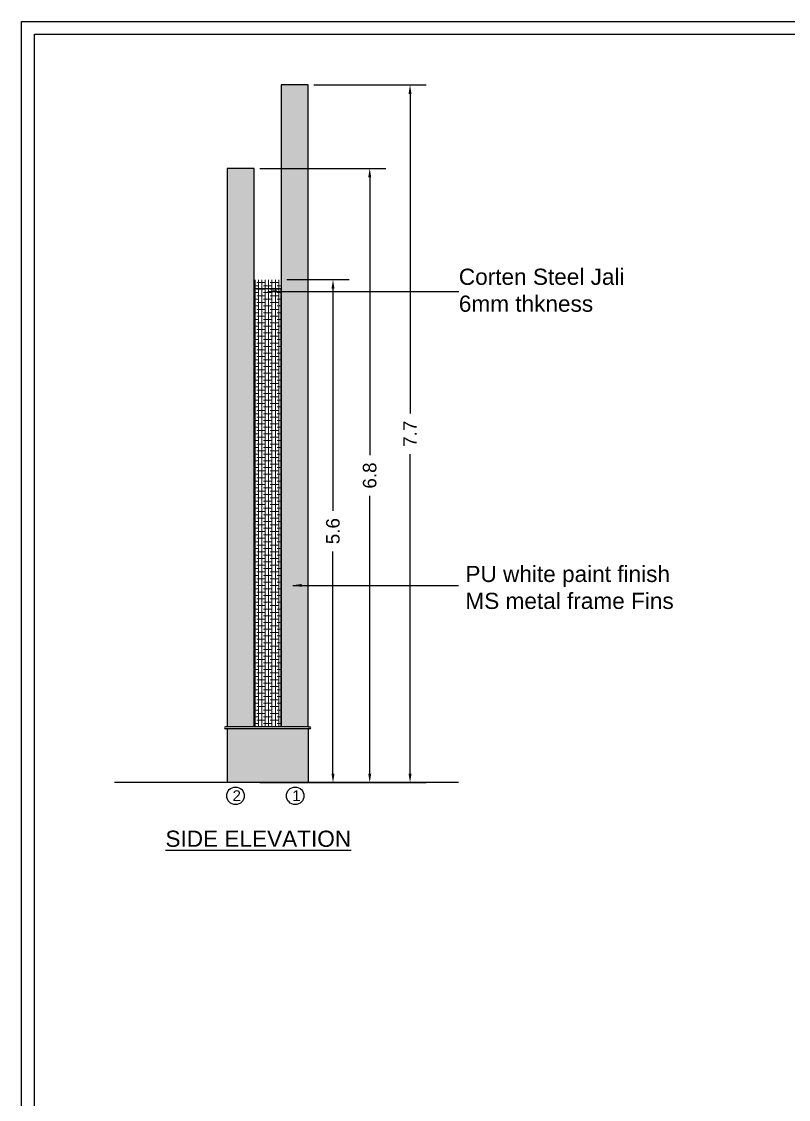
# Model space of a CAD drawing. Header units: metres. Extents: x 6 to 601, y -20 to 118.
# Drawn here: x 79.65 to 88.19, y 11.42 to 23.43 of the extents above; entities that cross this region are included whole.
import ezdxf

# ---------------------------------------------------------------- set-up
doc = ezdxf.new("R2010")
doc.units = ezdxf.units.M
doc.header["$MEASUREMENT"] = 0
doc.linetypes.add('HIDDEN', pattern=[0.375, 0.25, -0.125])
for name, color, linetype in [('DEFPOINT', 7, 'Continuous'), ('PEDESTAL', 240, 'HIDDEN'), ('ProfileEdges', 7, 'Continuous')]:
    doc.layers.add(name, color=color, linetype=linetype)
doc.styles.add('AR', font='arial.ttf')
doc.styles.get("Standard").update_dxf_attribs({"font": 'arial.ttf'})
doc.dimstyles.get("Standard").update_dxf_attribs({"dimtxt": 0.18, "dimasz": 0.18, "dimexe": 0.18, "dimexo": 0.0625, "dimgap": 0.09, "dimtad": 0, "dimdec": 4, "dimzin": 0, "dimdsep": 46, "dimtxsty": 'Standard', "dimcen": 0.09, "dimadec": 0, "dimazin": 0, "dimtfac": 1, "dimtdec": 4, "dimtofl": 0, "dimtmove": 0, "dimatfit": 3, "dimfxl": 1, "dimtolj": 1, "dimtzin": 0, "dimarcsym": 0})

# ---------------------------------------------------------------- blocks, each defined once
blk = doc.blocks.new('*D170')
at = {"color": 0, "lineweight": -2, "transparency": 16777216}
for p, q in [((82.90647080906422, 22.72099819303187), (84.15858012822319, 22.72099819303187)), ((83.97858012822319, 22.62099819303187), (83.97858012822319, 19.06136881041794)), ((83.97858012822319, 15.04987721770851), (83.97858012822319, 18.60950660032244)), ((82.90647080906422, 14.94987721770851), (84.15858012822319, 14.94987721770851))]:
    blk.add_line(p, q, dxfattribs=at)
at = {"color": 0, "transparency": 16777216}
for points in [[(83.96191346155652, 22.62099819303187), (83.99524679488985, 22.62099819303187), (83.97858012822319, 22.72099819303187)], [(83.96191346155652, 15.04987721770851), (83.99524679488985, 15.04987721770851), (83.97858012822319, 14.94987721770851)]]:
    blk.add_solid(points, dxfattribs=at)
at = {"layer": 'Defpoints', "color": 0, "transparency": 16777216}
for p in [(82.84397080906422, 22.72099819303187), (82.84397080906422, 14.94987721770851), (83.97858012822319, 14.94987721770851)]:
    blk.add_point(p, dxfattribs=at)
at = {"color": 0, "transparency": 16777216, "insert": (83.97858012822317, 18.83543770537016), "char_height": 0.15, "attachment_point": 5, "rotation": 90}
blk.add_mtext('\\A1;7.7', dxfattribs=at)
blk = doc.blocks.new('*D171')
at = {"color": 0, "lineweight": -2, "transparency": 16777216}
for p, q in [((82.30646542699253, 21.78994352076918), (83.70958503092736, 21.78994352076918)), ((83.52958503092735, 21.68994352076918), (83.52958503092735, 18.59701814550078)), ((83.52958503092735, 15.04987721770851), (83.52958503092735, 18.1428025929769)), ((82.30646542699253, 14.94987721770851), (83.70958503092736, 14.94987721770851))]:
    blk.add_line(p, q, dxfattribs=at)
at = {"color": 0, "transparency": 16777216}
for points in [[(83.51291836426068, 21.68994352076918), (83.54625169759402, 21.68994352076918), (83.52958503092735, 21.78994352076918)], [(83.51291836426068, 15.04987721770851), (83.54625169759402, 15.04987721770851), (83.52958503092735, 14.94987721770851)]]:
    blk.add_solid(points, dxfattribs=at)
at = {"layer": 'Defpoints', "color": 0, "transparency": 16777216}
for p in [(82.24396542699253, 21.78994352076918), (82.24396542699253, 14.94987721770851), (83.52958503092735, 14.94987721770851)]:
    blk.add_point(p, dxfattribs=at)
at = {"color": 0, "transparency": 16777216, "insert": (83.52958503092734, 18.36991036923882), "char_height": 0.15, "attachment_point": 5, "rotation": 90}
blk.add_mtext('\\A1;6.8', dxfattribs=at)
blk = doc.blocks.new('*D169')
at = {"color": 0, "lineweight": -2, "transparency": 16777216}
for p, q in [((82.60647080906494, 20.55146755219905), (83.30051772007727, 20.55146755219905)), ((83.12051772007726, 20.45146755219905), (83.12051772007726, 17.97716624579962)), ((83.12051772007726, 15.04987721770851), (83.12051772007726, 17.52417852410794)), ((82.60647080906494, 14.94987721770851), (83.30051772007727, 14.94987721770851))]:
    blk.add_line(p, q, dxfattribs=at)
at = {"color": 0, "transparency": 16777216}
for points in [[(83.1038510534106, 20.45146755219905), (83.13718438674393, 20.45146755219905), (83.12051772007726, 20.55146755219905)], [(83.1038510534106, 15.04987721770851), (83.13718438674393, 15.04987721770851), (83.12051772007726, 14.94987721770851)]]:
    blk.add_solid(points, dxfattribs=at)
at = {"layer": 'Defpoints', "color": 0, "transparency": 16777216}
for p in [(82.54397080906494, 20.55146755219905), (82.54397080906494, 14.94987721770851), (83.12051772007726, 14.94987721770851)]:
    blk.add_point(p, dxfattribs=at)
at = {"color": 0, "transparency": 16777216, "insert": (83.12051772007725, 17.75067238495376), "char_height": 0.15, "attachment_point": 5, "rotation": 90}
blk.add_mtext('\\A1;5.6', dxfattribs=at)

msp = doc.modelspace()

# ---------------------------------------------------------------- hatches: boundary and pattern name
at = {"lineweight": 0, "true_color": 0xc7c8ca, "transparency": 33554559}
h = msp.add_hatch(color=9, dxfattribs=at)
h.dxf.hatch_style = 1
h.paths.add_polyline_path([(82.54397080906492, 15.5698772177085), (82.84397080906419, 15.5698772177085), (82.84397080906419, 22.72099819303186), (82.54397080906492, 22.72099819303186)])
h = msp.add_hatch(color=9, dxfattribs=at)
h.dxf.hatch_style = 1
h.paths.add_polyline_path([(81.94396542699322, 15.5698772177085), (82.24396542699249, 15.5698772177085), (82.2439654269925, 21.78994352076917), (81.94396542699323, 21.78994352076917)])
at = {"lineweight": 0, "true_color": 0x636466, "transparency": 33554559}
h = msp.add_hatch(dxfattribs=at)
h.set_pattern_fill('ANSI38', color=251, scale=0.3, angle=45)
h.set_pattern_definition([(90, (-10374.88375244375, -10908.10415201577), (-0.03750000000000001, 0), []), (180, (-10374.88375244375, -10908.10415201577), (-0.07500000000000001, -0.03749999999999999), [0.09375, -0.05624999999999999])])
h.paths.add_polyline_path([(82.54397080906492, 20.54987721770887), (82.5439708090649, 15.5698772177085), (82.24396542699249, 15.5698772177085), (82.2439654269925, 20.54987721770887)])
at = {"true_color": 0xf27172, "transparency": 33554687}
h = msp.add_hatch(color=11, dxfattribs=at)
h.dxf.hatch_style = 1
h.paths.add_polyline_path([(82.84397080906419, 15.54987721770851), (81.94396542699323, 15.54987721770851), (81.94396542699323, 14.94987721770851), (82.84397080906419, 14.94987721770851)])

# ---------------------------------------------------------------- linework, layer by layer
for p, q in [((82.84397080906419, 15.5698772177085), (81.92396542699325, 15.5698772177085)), ((82.84397080906419, 15.5698772177085), (82.86397080906417, 15.5698772177085)), ((82.86397080906417, 15.54987721770851), (82.84397080906419, 15.54987721770851)), ((84.51922246613924, 14.9498772177085), (80.68615550762382, 14.9498772177085))]:
    msp.add_line(p, q)
for points in [[(82.84397080906419, 15.5698772177085), (82.84397080906419, 22.72099819303186), (82.54397080906492, 22.72099819303186), (82.54397080906492, 15.5698772177085)], [(82.2439654269925, 15.5698772177085), (82.2439654269925, 21.78994352076917), (81.94396542699323, 21.78994352076917), (81.94396542699323, 15.5698772177085)]]:
    msp.add_lwpolyline(points)
for centre in [(82.03535217209864, 14.80320532910993), (82.69990219696192, 14.80320532910993)]:
    msp.add_circle(centre, 0.09742578797283351)
for centre, start, end in [((81.92396542699325, 15.5598772177085), 90, 270), ((82.86397080906417, 15.5598772177085), 270, 90)]:
    msp.add_arc(centre, 0.009999999999999787, start, end)
at = {"layer": 'DEFPOINT'}
msp.add_lwpolyline([(79.65312880861714, 23.42594471986086), (116.3347748917232, 23.42594471986086), (116.3347748917232, -0.5912783078527775), (79.65312880861714, -0.5912783078527775)], close=True, dxfattribs=at)
msp.add_lwpolyline([(96.87406553183143, 2.259267917033242), (96.87406553183143, -0.4485347387085253), (79.79587240479594, -0.4485347387085253), (79.79587240479594, 23.28578742163995), (116.1920338097781, 23.28578742163995), (116.1920338097781, 2.367407005047646), (79.79587413502142, 2.367407005047646)], dxfattribs=at)
at = {"layer": 'PEDESTAL', "linetype": 'Continuous', "ltscale": 0.5, "transparency": 33554687}
for p, q in [((82.84397080906419, 15.54987721770851), (81.92396542699325, 15.54987721770851)), ((81.94396542699323, 15.54987721770851), (81.94396542699323, 14.94987721770851)), ((82.84397080906419, 15.54987721770851), (82.84397080906419, 14.94987721770851)), ((82.84397080906419, 14.94987721770851), (81.94396542699323, 14.94987721770851))]:
    msp.add_line(p, q, dxfattribs=at)
at = {"layer": 'ProfileEdges', "color": 251, "true_color": 0x636466, "transparency": 33554559}
msp.add_lwpolyline([(82.54397080906492, 15.5698772177085), (82.54397080906492, 20.4498772177085), (82.2439654269925, 20.4498772177085), (82.2439654269925, 15.5698772177085)], dxfattribs=at)

# ---------------------------------------------------------------- texts
at = {"layer": 'ProfileEdges', "attachment_point": 1, "style": 'AR'}
for s, width, insert, char_height in [('Corten Steel Jali\\P6mm thkness', 2.764322786391403, (84.52186492696086, 20.67380014348355), 0.18), ('PU white paint finish\\PMS metal frame Fins', 2.764322786391403, (84.59487918929386, 17.36420931537327), 0.18), ('2', 2.826833377745672, (82.00248929856352, 14.86434210871268), 0.12), ('1', 2.826833377745672, (82.66703932342679, 14.86434210871268), 0.12), ('{\\LSIDE ELEVATION}', 8.967783655600329, (81.25483469349672, 14.41506079226615), 0.18)]:
    msp.add_mtext_dynamic_manual_height_columns(s, width=width, gutter_width=1, heights=[0], dxfattribs=dict(at, insert=insert, char_height=char_height))

# ---------------------------------------------------------------- dimensions: what is measured, and where the dimension line sits
at = {"color": 251, "true_color": 0x636466}
dim = msp.add_linear_dim(base=(83.97858012822319, 14.94987721770851), p1=(82.84397080906419, 22.72099819303186), p2=(82.84397080906419, 14.9498772177085), angle=90, text='7.7', dimstyle='Standard', override={"dimtxt": 0.15, "dimasz": 0.1, "dimdec": 1, "dimtdec": 1}, dxfattribs=at)
dim.commit()
dim.dimension.update_dxf_attribs({"geometry": '*D170', "text_midpoint": (83.97858012822317, 18.83543770537016), "dimtype": 160})
dim = msp.add_linear_dim(base=(83.52958503092735, 14.94987721770851), p1=(82.2439654269925, 21.78994352076917), p2=(82.2439654269925, 14.9498772177085), angle=90, dimstyle='Standard', override={"dimtxt": 0.15, "dimasz": 0.1, "dimdec": 1, "dimtdec": 1}, dxfattribs=at)
dim.commit()
dim.dimension.update_dxf_attribs({"geometry": '*D171', "text_midpoint": (83.52958503092734, 18.36991036923882), "dimtype": 160})
dim = msp.add_linear_dim(base=(83.12051772007726, 14.94987721770851), p1=(82.54397080906492, 20.55146755219904), p2=(82.54397080906492, 14.9498772177085), angle=90, dimstyle='Standard', override={"dimtxt": 0.15, "dimasz": 0.1, "dimdec": 1, "dimtdec": 1}, dxfattribs=at)
dim.commit()
dim.dimension.update_dxf_attribs({"geometry": '*D169', "text_midpoint": (83.12051772007725, 17.75067238495376)})

# ---------------------------------------------------------------- leaders
for points in [[(82.39396811802871, 20.42111865537706), (84.52186492696086, 20.42111865537706)], [(82.67212278796796, 17.14641131817385), (84.5170725857426, 17.14641131817385)]]:
    msp.add_leader(points, dimstyle='Standard', override={"dimtxt": 0.1, "dimasz": 0.1, "dimdec": 1, "dimtdec": 1}, dxfattribs=at)

doc.saveas('drawing.dxf')
